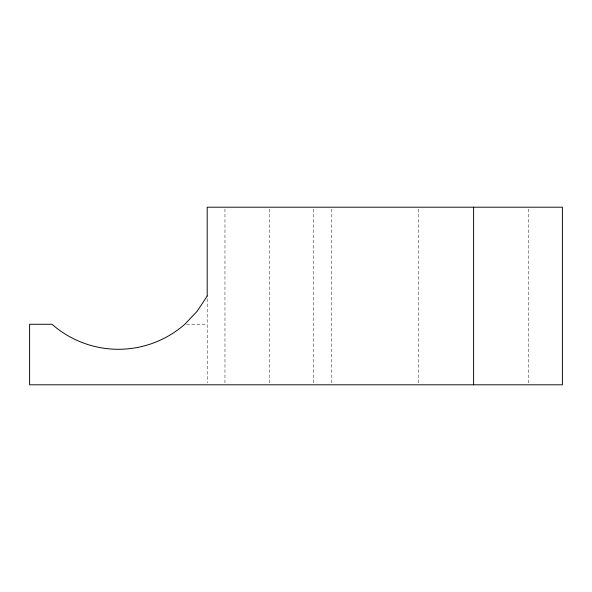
<?xml version="1.0" encoding="UTF-8"?>
<svg xmlns="http://www.w3.org/2000/svg" width="592" height="592" viewBox="0 0 592 592"><rect width="100%" height="100%" fill="white"/><g stroke="black" fill="none" stroke-linecap="round" stroke-linejoin="round"><path stroke-width="0.44" stroke-dasharray="2.96 2.22" d="M186.591 324.268L207.2 324.268M528.656 209.05L528.656 382.95M418.544 209.05L418.544 382.95M331.52 209.043L331.52 382.957M313.76 209.043L313.76 382.957M269.36 209.043L269.36 382.957M224.96 209.043L224.96 382.957M207.2 298.738L207.2 382.965"/><path stroke-width="0.89" d="M473.6 207.2L473.6 384.8M207.2 296L197.277 311.14L184.8 324.268A100.64 100.64 0 0 1 52 324.268L29.6 324.268L29.6 384.8L562.4 384.8L562.4 207.2L207.2 207.2L207.2 296"/></g></svg>
